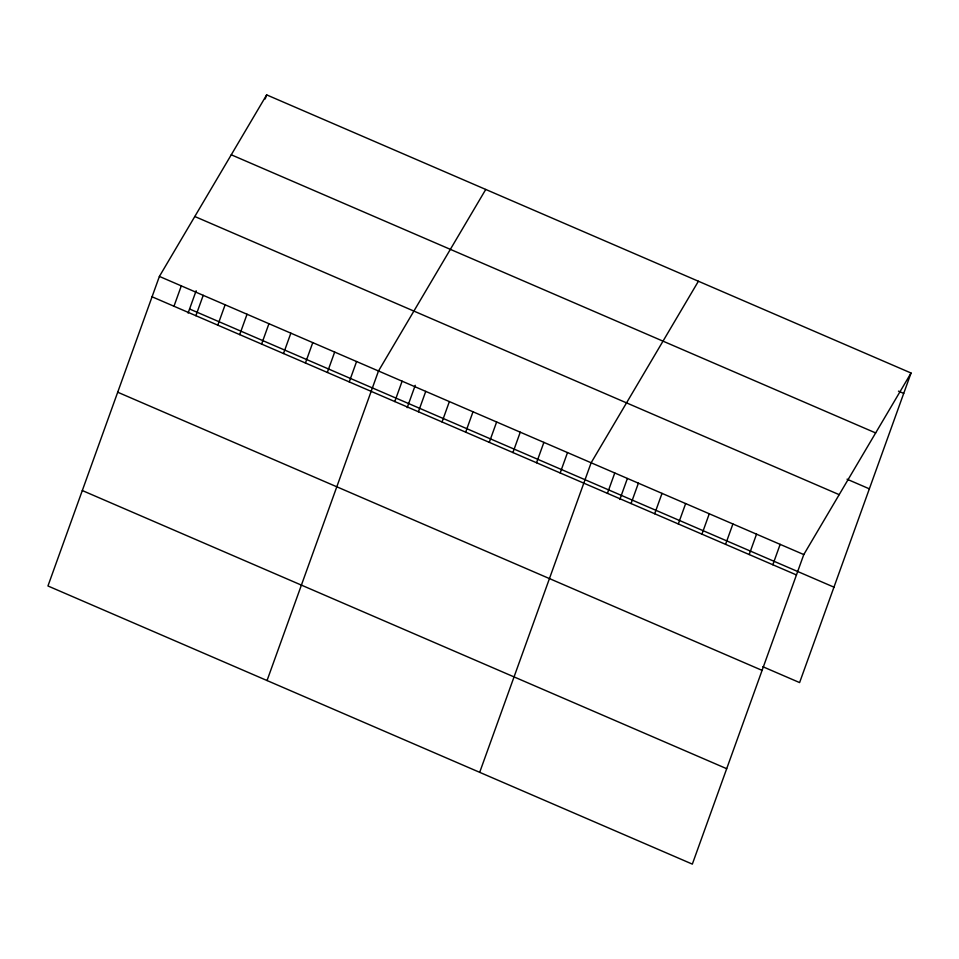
<?xml version="1.0" encoding="UTF-8"?>
<svg xmlns="http://www.w3.org/2000/svg" width="959" height="959" viewBox="0 0 959 959"><rect width="100%" height="100%" fill="white"/><g stroke="black" fill="none" stroke-linecap="round" stroke-linejoin="round"><path stroke-width="1.44" d="M159.398 276.42L47.95 585.973L692.338 864.119L803.786 554.566L911.05 373.027L266.662 94.881L159.398 276.42L803.786 554.566M173.975 306.245L181.311 285.866M188.096 313.09L196.151 290.745M265.199 98.945L266.662 94.881M195.876 315.703L203.212 295.324M217.789 325.161L225.125 304.782M239.702 334.619L247.038 314.24M261.603 344.077L268.94 323.698M283.516 353.535L290.853 333.157M305.43 362.993L312.766 342.615M327.331 372.452L334.667 352.073M349.244 381.898L356.58 361.531M267.046 680.542L378.493 370.989L485.757 189.45M394.784 401.557L402.121 381.191M407.191 407.659L415.235 385.314M418.412 411.759L425.748 391.38M442.039 421.96L449.375 401.581M465.666 432.161L473.003 411.783M489.294 442.351L496.63 421.984M512.921 452.552L520.257 432.185M536.549 462.753L543.885 442.375M560.176 472.955L567.512 452.576M479.692 772.331L591.14 462.777L698.404 281.239M607.431 493.346L614.767 472.979M619.838 499.459L627.378 478.505M631.058 503.547L638.394 483.18M654.685 513.748L662.022 493.37M678.313 523.95L685.649 503.571M701.94 534.151L709.276 513.772M725.567 544.34L732.904 523.974M749.195 554.542L756.531 534.175M772.822 564.743L780.158 544.364M911.05 373.027L799.602 682.58L762.849 666.721M898.463 391.14L903.714 393.406M231.263 154.783L875.651 432.941M847.049 479.2L869.357 488.838M194.797 216.506L839.185 494.664M189.57 309.002L833.958 587.16M152.061 296.787L796.449 574.944M117.705 392.219L762.093 670.377M82.306 490.54L726.694 768.698"/></g></svg>
